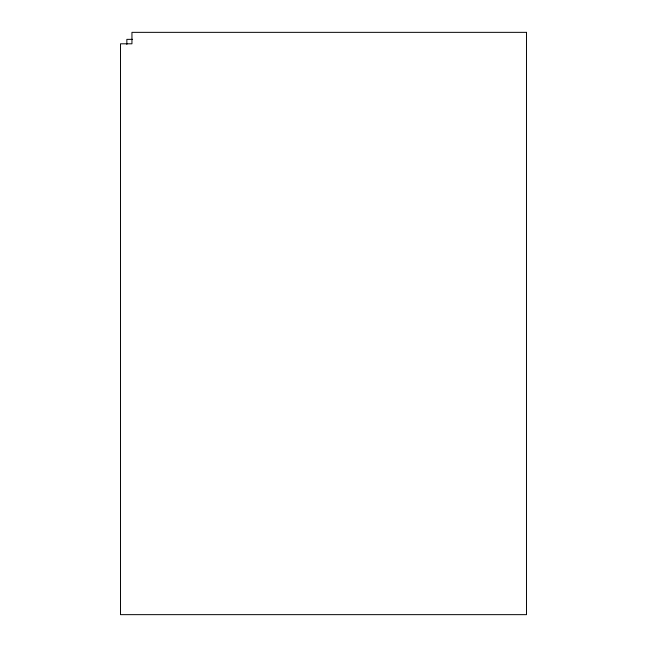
<?xml version="1.0" encoding="UTF-8"?>
<svg xmlns="http://www.w3.org/2000/svg" width="647" height="647" viewBox="0 0 647 647"><rect width="100%" height="100%" fill="white"/><g stroke="black" fill="none" stroke-linecap="round" stroke-linejoin="round"><path stroke-width="0.97" d="M132.578 39.354L126.852 39.354L126.852 44.4M526.512 32.35L131.948 32.35L131.948 43.802L120.488 43.802L120.488 614.65L526.512 614.65L526.512 32.35"/></g></svg>
